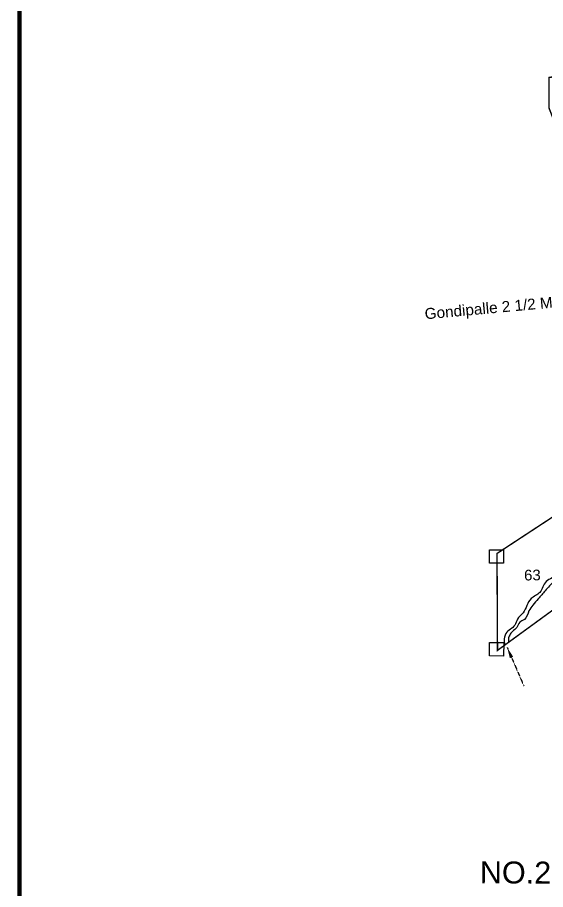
# Model space of a CAD drawing. Header units: feet. Extents: x 779776 to 786536, y 1561470 to 1570118.
# Drawn here: x 779776 to 780742, y 1563235 to 1564830 of the extents above; entities that cross this region are included whole.
import ezdxf
from ezdxf.enums import TextEntityAlignment as Align

# ---------------------------------------------------------------- set-up
doc = ezdxf.new("R2010")
doc.units = ezdxf.units.FT
doc.header["$MEASUREMENT"] = 0
doc.linetypes.add('ACAD_ISO02W100', pattern=[15, 12, -3])
doc.linetypes.add('HIDDEN2', pattern=[0.1875, 0.125, -0.0625])
for name, color, linetype in [('CSMark', 72, 'Continuous'), ('PLOT NO', 7, 'Continuous'), ('TANKS-STREAM', 4, 'Continuous'), ('TEXT', 7, 'Continuous'), ('VILLAGE STONES', 240, 'Continuous')]:
    doc.layers.add(name, color=color, linetype=linetype)
doc.layers.add('VILLAGE BOUNDRY', color=5, linetype='HIDDEN2', lineweight=100)
doc.styles.get("Standard").update_dxf_attribs({"font": 'arial.ttf'})
doc.dimstyles.get("Standard").update_dxf_attribs({"dimtxt": 0.18, "dimasz": 20, "dimexe": 0.18, "dimexo": 0.0625, "dimgap": 0.09, "dimtad": 0, "dimtih": 1, "dimtoh": 1, "dimdec": 4, "dimzin": 0, "dimdsep": 46, "dimtxsty": 'Standard', "dimcen": 0.09, "dimadec": 0, "dimazin": 0, "dimtfac": 1, "dimtdec": 4, "dimtofl": 0, "dimtmove": 0, "dimatfit": 3, "dimfxl": 1, "dimtolj": 1, "dimtzin": 0, "dimarcsym": 0})

msp = doc.modelspace()

# ---------------------------------------------------------------- linework, layer by layer
at = {"layer": 'CSMark', "color": 5, "const_width": 8}
msp.add_lwpolyline([(779780.4, 1570114.1), (786302.2, 1570114.1), (786302.2, 1561474.4), (779780.4, 1561474.4)], close=True, dxfattribs=at)
at = {"layer": 'TANKS-STREAM', "color": 4}
for points in [[(781345.7, 1564457.3), (781354.5, 1564442.8), (781353.7, 1564422.4), (781370.7, 1564398.2), (781371.5, 1564371.3), (781386.5, 1564346.4), (781380, 1564314.8), (781382.2, 1564272.4), (781358.5, 1564237.2), (781346.4, 1564216.3), (781327.6, 1564198.1), (781306, 1564167.5), (781282.3, 1564152), (781265.6, 1564129.2), (781239, 1564105.7), (781234, 1564099.6), (781225.3, 1564092.8), (781211.7, 1564088.3), (781194.6, 1564077.8), (781168, 1564073.7), (781148.4, 1564066.3), (781134.2, 1564069.6), (781113.6, 1564064.3), (781093.7, 1564067.1), (781073, 1564061), (781054.9, 1564058.7), (781047.2, 1564048.2), (781036.1, 1564039.7), (781029.3, 1564029.6), (781032.2, 1564018.1), (781041.6, 1564003.3), (781043.2, 1563993.6), (781034, 1563983.3), (781019.6, 1563979.9), (781008.8, 1563972.2), (781002, 1563965.6), (780992.7, 1563959.5), (780987.6, 1563949.7), (780978.8, 1563945.2), (780950.5, 1563938.2), (780931.4, 1563918.1), (780919.4, 1563915.4), (780898.2, 1563908.3), (780890.5, 1563893.1), (780868.4, 1563886.2), (780852.9, 1563878.3), (780845.5, 1563874.4), (780828.9, 1563866.7), (780811.7, 1563859.9), (780800.8, 1563854.9), (780793.3, 1563844.2), (780773.6, 1563831.3), (780765.1, 1563812.2), (780742.9, 1563798.3), (780731.7, 1563778.6), (780715.6, 1563767.2), (780700.9, 1563741.3), (780690.6, 1563729.4), (780685.7, 1563718.7), (780669.7, 1563703.5), (780666.5, 1563689.9), (780667.3, 1563682.1)], [(780942.3, 1563685.2), (780952.4, 1563703.3), (780972.6, 1563717.4), (780980.2, 1563740.4), (780978.5, 1563761.4), (780976.6, 1563781.7), (780972.1, 1563799.4), (780976, 1563817.3), (780974.2, 1563831.4), (780963.6, 1563845.3), (780950.2, 1563862.2), (780940.4, 1563879.1), (780933.6, 1563885.9), (780928.6, 1563896), (780931.1, 1563908.5), (780922.2, 1563910.8), (780911.1, 1563903.9), (780896.9, 1563892), (780884.3, 1563882.7), (780872.3, 1563881.5), (780862.6, 1563872), (780847.6, 1563863.7), (780814.5, 1563848.5), (780792.3, 1563835.9), (780781, 1563825.6), (780774, 1563814.6), (780768.8, 1563807.8), (780757.7, 1563798.6), (780741.4, 1563781.5), (780728.6, 1563766.9), (780718.9, 1563755.3), (780711.8, 1563744.6), (780703.3, 1563729.3), (780694.8, 1563724.1), (780689.4, 1563714.4), (780681.7, 1563707.1), (780676.5, 1563700.4), (780674.2, 1563693.7), (780674.8, 1563687.6)]]:
    msp.add_spline(points, degree=3, dxfattribs=at)
at = {"layer": 'VILLAGE BOUNDRY', "color": 5, "lineweight": -2, "ltscale": 1000, "const_width": 2.61}
msp.add_lwpolyline([(781068.4, 1563203.6), (781031.8, 1563454.2), (780962.5, 1563478.2), (780939.4, 1563571), (780914.3, 1563698.8), (780867.2, 1563762.4), (780778.3, 1563763), (780654.2, 1563672.6), (780653.3, 1563849.7), (780878.5, 1563997.4), (780899.1, 1564019.8), (780940.1, 1564096.2), (780952.2, 1564145.7), (780902.4, 1564343.2), (780776.5, 1564591.4), (780748.5, 1564663.8), (780748.3, 1564719.8), (780788.4, 1564725.9), (780741.7, 1565012.7)], dxfattribs=at)
at = {"layer": 'VILLAGE BOUNDRY', "color": 5, "linetype": 'ACAD_ISO02W100', "lineweight": -2, "ltscale": 1000, "const_width": 2.61}
msp.add_lwpolyline([(781068.4, 1563203.6), (781031.8, 1563454.2), (780962.5, 1563478.2), (780939.4, 1563571), (780914.3, 1563698.8), (780867.2, 1563762.4), (780778.3, 1563763), (780654.2, 1563672.6), (780653.3, 1563849.7), (780878.5, 1563997.4), (780899.1, 1564019.8), (780940.1, 1564096.2), (780952.2, 1564145.7), (780902.4, 1564343.2), (780776.5, 1564591.4), (780748.5, 1564663.8), (780748.3, 1564719.8), (780788.4, 1564725.9), (780741.7, 1565012.7)], dxfattribs=at)
at = {"layer": 'VILLAGE STONES'}
for points in [[(780639.4, 1563856.6), (780665.4, 1563856.5), (780665.3, 1563832.2), (780639.3, 1563832.3)], [(780639.5, 1563686.8), (780665.5, 1563686.7), (780665.4, 1563662.3), (780639.4, 1563662.4)]]:
    msp.add_lwpolyline(points, close=True, dxfattribs=at)

# ---------------------------------------------------------------- texts
at = {"layer": 'PLOT NO'}
msp.add_text('63', height=19.58, rotation=0.9203, dxfattribs=at).set_placement((780718, 1563810.3), align=Align.MIDDLE_CENTER)
at = {"layer": 'TEXT'}
msp.add_text('Gondipalle 2 1/2 Miles ', height=20.025, rotation=5.2258, dxfattribs=at).set_placement((780522, 1564277.7))
at = {"layer": 'TEXT', "color": 1}
msp.add_text('NO.27', height=40.05, rotation=359.7832, dxfattribs=at).set_placement((780621.8, 1563246.8))

# ---------------------------------------------------------------- leaders
at = {"layer": 'VILLAGE BOUNDRY'}
msp.add_leader([(780671.9, 1563678), (780702.4, 1563607.5)], dimstyle='Standard', override={"dimgap": 0.09, "dimtad": 0}, dxfattribs=at)

doc.saveas('drawing.dxf')
